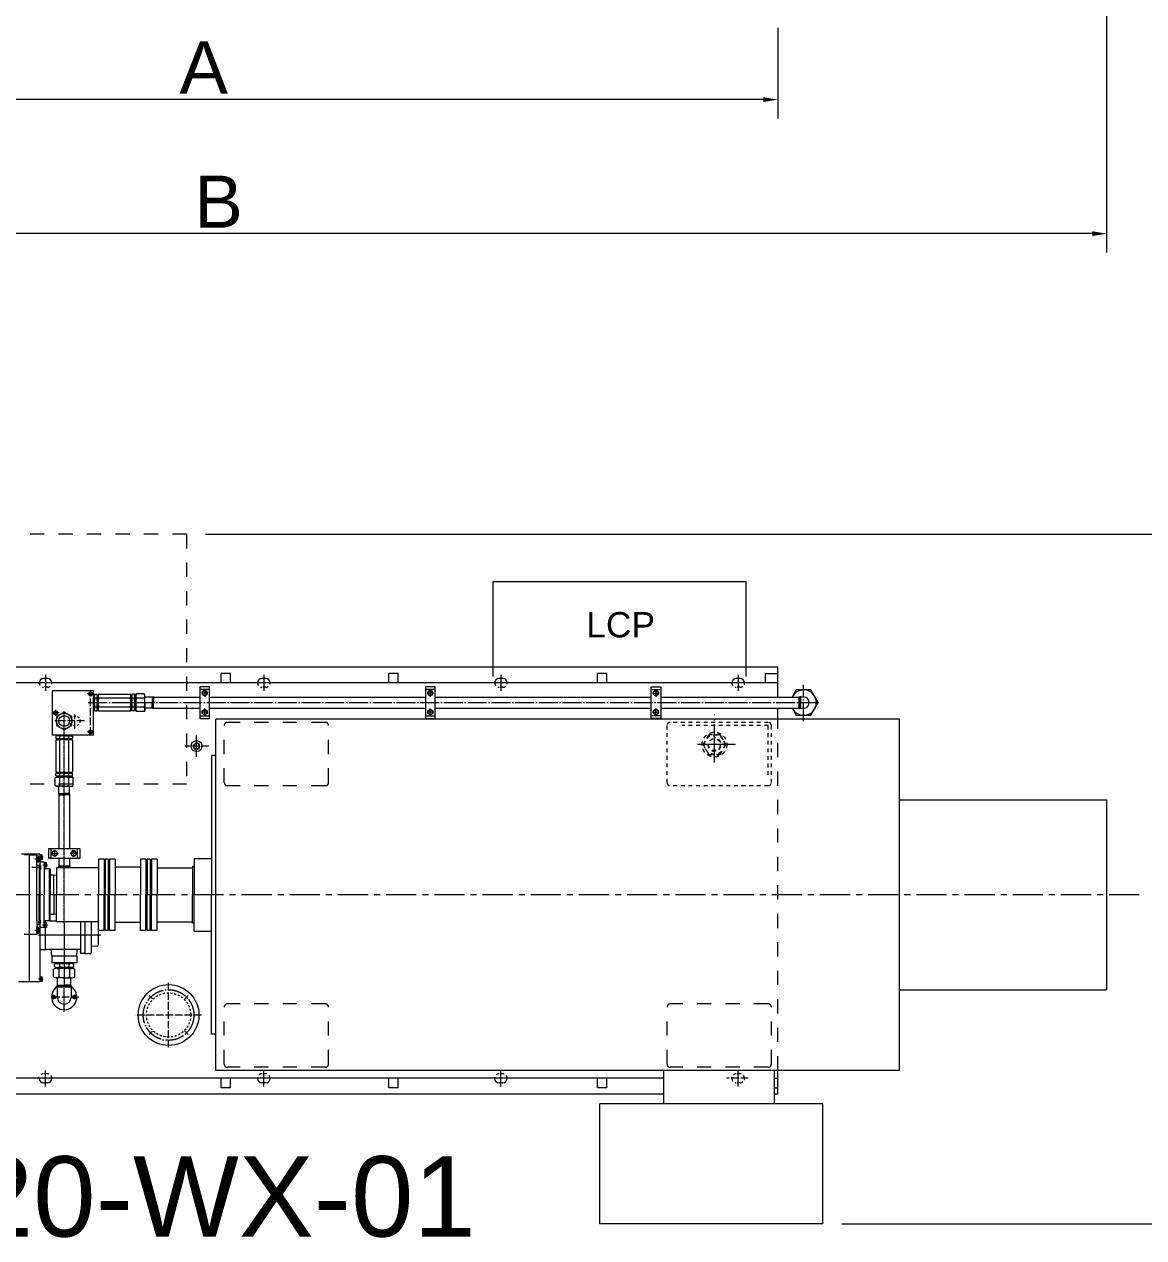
# Model space of a CAD drawing. Header units: millimetres. Extents: x 2 to 805233, y 2 to 613512.
# Drawn here: x 645379 to 735288, y 200915 to 298341 of the extents above; entities that cross this region are included whole.
import ezdxf

# ---------------------------------------------------------------- set-up
doc = ezdxf.new("R2010")
doc.units = ezdxf.units.MM
doc.header["$LTSCALE"] = 25.4
for name, pattern in [('ACAD_ISO04W100', [30, 24, -3, 0, -3]), ('CENTER', [50.8, 31.75, -6.35, 6.35, -6.35]), ('CHAIN', [0.7087, 0.4724, -0.0591, 0.1181, -0.0591]), ('EB_DASH', [6, 3, -3])]:
    doc.linetypes.add(name, pattern=pattern)
doc.layers.get('Defpoints').update_dxf_attribs({"lineweight": 5})
doc.layers.add('06___ANNOTATIONS', color=7, linetype='Continuous', lineweight=5)
doc.layers.add('CAXA1', color=5, linetype='CENTER', lineweight=5)
doc.styles.add('Roman', font='arial.ttf')
doc.styles.get("Standard").update_dxf_attribs({"font": 'arial.ttf'})
doc.dimstyles.new('ISO-25', dxfattribs={"dimscale": 30, "dimtxt": 38.1, "dimasz": 38.1, "dimexe": 50.8, "dimexo": 50.8, "dimgap": 15.875, "dimtad": 1, "dimtih": 1, "dimtoh": 1, "dimdec": 1, "dimlfac": 0.03937, "dimdsep": 46, "dimtxsty": 'Standard', "dimcen": 63.5, "dimclrd": 7, "dimclre": 7, "dimclrt": 7, "dimadec": 0, "dimazin": 0, "dimtfac": 1, "dimtdec": 1, "dimtmove": 0, "dimatfit": 3, "dimfxl": 25.4, "dimlwd": 5, "dimlwe": 5, "dimarcsym": 0})

# ---------------------------------------------------------------- blocks, each defined once
blk = doc.blocks.new('*D16')
at = {"color": 7, "linetype": 'Continuous', "lineweight": 5, "transparency": 16777216}
for p, q in [((659941, 257403), (753764, 257403)), ((752240, 256260), (752240, 232333)), ((752240, 203174), (752240, 227101)), ((711033, 202031), (753764, 202031))]:
    blk.add_line(p, q, dxfattribs=at)
at = {"color": 7, "transparency": 16777216}
for points in [[(752049, 256260), (752430, 256260), (752240, 257403)], [(752049, 203174), (752430, 203174), (752240, 202031)]]:
    blk.add_solid(points, dxfattribs=at)
at = {"layer": 'Defpoints', "color": 0, "transparency": 16777216}
for p in [(658417, 257403), (709509, 202031), (752240, 202031)]:
    blk.add_point(p, dxfattribs=at)
at = {"color": 7, "lineweight": 5, "transparency": 16777216, "insert": (752240, 229717), "char_height": 4191, "attachment_point": 5, "style": 'Roman'}
blk.add_mtext('2180', dxfattribs=at)
blk = doc.blocks.new('*D2')
at = {"color": 7, "linetype": 'Continuous', "lineweight": 5, "transparency": 16777216}
for p, q in [((613687, 298060), (613687, 290767)), ((705889, 298060), (705889, 290767)), ((704746, 292291), (614830, 292291))]:
    blk.add_line(p, q, dxfattribs=at)
at = {"color": 7, "transparency": 16777216}
for points in [[(614830, 292482), (614830, 292101), (613687, 292291)], [(704746, 292482), (704746, 292101), (705889, 292291)]]:
    blk.add_solid(points, dxfattribs=at)
at = {"layer": 'Defpoints', "color": 0, "transparency": 16777216}
for p in [(613687, 299584), (705889, 299584), (613687, 292291)]:
    blk.add_point(p, dxfattribs=at)
at = {"color": 7, "lineweight": 5, "transparency": 16777216, "insert": (659788, 294863), "char_height": 4191, "attachment_point": 5, "style": 'Roman'}
blk.add_mtext('A', dxfattribs=at)
blk = doc.blocks.new('*D19')
at = {"color": 7, "linetype": 'Continuous', "lineweight": 5, "transparency": 16777216}
for p, q in [((732305, 317253), (732305, 280005)), ((559890, 311210), (559890, 280005)), ((731162, 281529), (561033, 281529))]:
    blk.add_line(p, q, dxfattribs=at)
at = {"color": 7, "transparency": 16777216}
for points in [[(561033, 281719), (561033, 281338), (559890, 281529)], [(731162, 281719), (731162, 281338), (732305, 281529)]]:
    blk.add_solid(points, dxfattribs=at)
at = {"layer": 'Defpoints', "color": 0, "transparency": 16777216}
for p in [(732305, 318777), (559890, 312734), (559890, 281529)]:
    blk.add_point(p, dxfattribs=at)
at = {"color": 7, "lineweight": 5, "transparency": 16777216, "insert": (660986, 284101), "char_height": 4191, "attachment_point": 5, "style": 'Roman'}
blk.add_mtext('B', dxfattribs=at)

msp = doc.modelspace()

# ---------------------------------------------------------------- linework, layer by layer
at = {"color": 7, "linetype": 'EB_DASH', "lineweight": 5, "ltscale": 15}
for p, q in [((658416.67, 257402.61), (631746.67, 257402.61)), ((658416.67, 257402.61), (658416.67, 237336.61)), ((661439.39, 237463.61), (661439.39, 242035.61)), ((669567.39, 242289.61), (661693.39, 242289.61)), ((669821.39, 237463.61), (669821.39, 242035.61)), ((705889.39, 214349.61), (705889.39, 242543.61)), ((658416.67, 237336.61), (631746.67, 237336.61)), ((669567.39, 237209.61), (661693.39, 237209.61)), ((661439.39, 214857.61), (661439.39, 219429.61)), ((669567.39, 219683.61), (661693.39, 219683.61)), ((669821.39, 214857.61), (669821.39, 219429.61)), ((696999.39, 214857.61), (696999.39, 219429.61)), ((705127.39, 219683.61), (697253.39, 219683.61)), ((705381.39, 214857.61), (705381.39, 219429.61)), ((669567.39, 214603.61), (661693.39, 214603.61)), ((705127.39, 214603.61), (697253.39, 214603.61))]:
    msp.add_line(p, q, dxfattribs=at)
at = {"color": 7, "lineweight": 5}
for p, q in [((683029.39, 253591.49), (703349.39, 253591.49)), ((683029.39, 245971.49), (683029.39, 253591.49)), ((703349.39, 245971.49), (703349.39, 253591.49)), ((705889.39, 246734.61), (627061.93, 246734.61)), ((705889.39, 244308.91), (705889.39, 246734.61)), ((647240.79, 245820.21), (646935.99, 245820.21)), ((661947.39, 246226.61), (661185.39, 246226.61)), ((661185.39, 245464.61), (661185.39, 246226.61)), ((661947.39, 245464.61), (661947.39, 246226.61)), ((664766.79, 245820.21), (664461.99, 245820.21)), ((675409.39, 246226.61), (674647.39, 246226.61)), ((674647.39, 245464.61), (674647.39, 246226.61)), ((675409.39, 245464.61), (675409.39, 246226.61)), ((683816.79, 245820.21), (683511.99, 245820.21)), ((692173.39, 246226.61), (691411.39, 246226.61)), ((691411.39, 245464.61), (691411.39, 246226.61)), ((692173.39, 245464.61), (692173.39, 246226.61)), ((702866.79, 245820.21), (702561.99, 245820.21)), ((704873.39, 246226.61), (705889.39, 246226.61)), ((704873.39, 246226.61), (704873.39, 245464.61)), ((650949.19, 244829.61), (647647.19, 244829.61)), ((647647.19, 241273.61), (647647.19, 244829.61)), ((650949.19, 241273.61), (650949.19, 244829.61)), ((650999.99, 244461.22), (651048.38, 244545.04)), ((651048.38, 244545.04), (651205.6, 244545.04)), ((651253.99, 244461.22), (651205.6, 244545.04)), ((651304.79, 244461.22), (651353.18, 244545.04)), ((651353.18, 244545.04), (653898.71, 244545.04)), ((653947.1, 244461.22), (653898.71, 244545.04)), ((653997.9, 244461.22), (654046.3, 244545.04)), ((654203.51, 244545.04), (654046.3, 244545.04)), ((654251.9, 244461.22), (654203.51, 244545.04)), ((654328.1, 244499.54), (654383.7, 244595.84)), ((655009.1, 244595.84), (654383.7, 244595.84)), ((655064.7, 244499.54), (655009.1, 244595.84)), ((660249.6, 245147.11), (659487.6, 245147.11)), ((659487.6, 245147.11), (659487.6, 242607.11)), ((660249.6, 244943.91), (659487.6, 244943.91)), ((660249.6, 242607.11), (660249.6, 245147.11)), ((678370.5, 245147.11), (677608.5, 245147.11)), ((677608.5, 245147.11), (677608.5, 242607.11)), ((678370.5, 244943.91), (677608.5, 244943.91)), ((678370.5, 242607.11), (678370.5, 245147.11)), ((695729.39, 242607.11), (695729.39, 245147.11)), ((695729.39, 245147.11), (696491.39, 245147.11)), ((695729.39, 244943.91), (696491.39, 244943.91)), ((696491.39, 245147.11), (696491.39, 242607.11)), ((650949.19, 244410.33), (650999.99, 244410.33)), ((650999.99, 243876.93), (650999.99, 244461.22)), ((650999.99, 243877.28), (650999.99, 243292.99)), ((651205.6, 244236.43), (651048.38, 244236.43)), ((651253.28, 244410.33), (651304.79, 244410.33)), ((651253.99, 243876.93), (651253.99, 244461.22)), ((651253.99, 244372.32), (651253.99, 244461.22)), ((651253.99, 244461.22), (651253.99, 243877.02)), ((651253.99, 243876.93), (651253.99, 244461.22)), ((651253.99, 243877.28), (651253.99, 243292.99)), ((651253.99, 243877.28), (651253.99, 243292.99)), ((651253.99, 243292.99), (651253.99, 243877.19)), ((651304.79, 243877.02), (651304.79, 244461.22)), ((651304.79, 244461.22), (651304.79, 244296.12)), ((651304.79, 243876.93), (651304.79, 244461.22)), ((651304.79, 243877.28), (651304.79, 243292.99)), ((651304.79, 243877.19), (651304.79, 243292.99)), ((653898.71, 244236.43), (651353.18, 244236.43)), ((653947.1, 243876.93), (653947.1, 244461.22)), ((653947.1, 244461.22), (653947.1, 243877.02)), ((653947.1, 244372.32), (653947.1, 244461.22)), ((653947.1, 244410.33), (653998.61, 244410.33)), ((653947.1, 243876.93), (653947.1, 244410.33)), ((653947.1, 243877.28), (653947.1, 243292.99)), ((653947.1, 243877.28), (653947.1, 243343.88)), ((653947.1, 243292.99), (653947.1, 243877.19)), ((653997.9, 244461.22), (653997.9, 244296.12)), ((653997.9, 243877.02), (653997.9, 244461.22)), ((653997.9, 243877.19), (653997.9, 243292.99)), ((654203.51, 244236.43), (654046.3, 244236.43)), ((654251.9, 243876.93), (654251.9, 244461.22)), ((654251.9, 244372.32), (654251.9, 244461.22)), ((654251.9, 244461.22), (654251.9, 243877.02)), ((654328.1, 244372.32), (654251.9, 244372.32)), ((654251.9, 243877.28), (654251.9, 243292.99)), ((654251.9, 243292.99), (654251.9, 243877.19)), ((654328.1, 244372.32), (654328.1, 244499.54)), ((654328.1, 244499.54), (654328.1, 243877.02)), ((654328.1, 243254.67), (654328.1, 243877.19)), ((655009.1, 244236.43), (654383.7, 244236.43)), ((655064.7, 243877.02), (655064.7, 244499.54)), ((655648.38, 244308.91), (655064.7, 244308.91)), ((655064.7, 243877.19), (655064.7, 243254.67)), ((655699.7, 244220.01), (655648.38, 244308.91)), ((655648.38, 244308.91), (655648.38, 243877.2)), ((655648.38, 243445.31), (655648.38, 243877.01)), ((655699.7, 244220.01), (655751.03, 244308.91)), ((655699.7, 243877.37), (655699.7, 244220.01)), ((655699.7, 243876.84), (655699.7, 243534.21)), ((655751.03, 244308.91), (659487.6, 244308.91)), ((655751.03, 244308.91), (655751.03, 243877.2)), ((655751.03, 243445.31), (655751.03, 243877.01)), ((660249.6, 244308.91), (677608.5, 244308.91)), ((678370.5, 244308.91), (695729.39, 244308.91)), ((696491.39, 244308.91), (707616.06, 244308.91)), ((707667.39, 244220.01), (707616.06, 244308.91)), ((707616.06, 243445.31), (707616.06, 244308.91)), ((707667.39, 244220.01), (707747.43, 244334.31)), ((707667.39, 243877.11), (707667.39, 244220.01)), ((707667.39, 243877.11), (707667.39, 243534.21)), ((707747.43, 244334.31), (707973.01, 244334.31)), ((707747.43, 243419.91), (707747.43, 244334.31)), ((650949.19, 243343.88), (650999.99, 243343.88)), ((650999.99, 243292.99), (651048.38, 243209.17)), ((651205.6, 243517.78), (651048.38, 243517.78)), ((651048.38, 243209.17), (651205.6, 243209.17)), ((651253.99, 243292.99), (651205.6, 243209.17)), ((651253.28, 243343.88), (651304.79, 243343.88)), ((651253.99, 243381.89), (651253.99, 243292.99)), ((651304.79, 243292.99), (651304.79, 243458.09)), ((651304.79, 243292.99), (651353.18, 243209.17)), ((653898.71, 243517.78), (651353.18, 243517.78)), ((651353.18, 243209.17), (653898.71, 243209.17)), ((653947.1, 243292.99), (653898.71, 243209.17)), ((653947.1, 243381.89), (653947.1, 243292.99)), ((653947.1, 243343.88), (653998.61, 243343.88)), ((653997.9, 243292.99), (653997.9, 243458.09)), ((653997.9, 243292.99), (654046.3, 243209.17)), ((654203.51, 243517.78), (654046.3, 243517.78)), ((654203.51, 243209.17), (654046.3, 243209.17)), ((654251.9, 243292.99), (654203.51, 243209.17)), ((654328.1, 243381.89), (654251.9, 243381.89)), ((654251.9, 243381.89), (654251.9, 243292.99)), ((654328.1, 243381.89), (654328.1, 243254.67)), ((654328.1, 243254.67), (654383.7, 243158.37)), ((655009.1, 243517.78), (654383.7, 243517.78)), ((655009.1, 243158.37), (654383.7, 243158.37)), ((655064.7, 243254.67), (655009.1, 243158.37)), ((655064.7, 243254.67), (655064.7, 243445.39)), ((655648.38, 243445.31), (655064.7, 243445.31)), ((655699.7, 243534.21), (655648.38, 243445.31)), ((655699.7, 243534.21), (655751.03, 243445.31)), ((655751.03, 243445.31), (659487.6, 243445.31)), ((659487.6, 242810.31), (660249.6, 242810.31)), ((659487.6, 242607.11), (660249.6, 242607.11)), ((660249.6, 243445.31), (677608.5, 243445.31)), ((677608.5, 242810.31), (678370.5, 242810.31)), ((677608.5, 242607.11), (678370.5, 242607.11)), ((678370.5, 243445.31), (695729.39, 243445.31)), ((696491.39, 242810.31), (695729.39, 242810.31)), ((696491.39, 242607.11), (695729.39, 242607.11)), ((696491.39, 243445.31), (707616.06, 243445.31)), ((705889.39, 242543.61), (705889.39, 243445.31)), ((707667.39, 243534.21), (707616.06, 243445.31)), ((707667.39, 243534.21), (707747.43, 243419.91)), ((707747.43, 243419.91), (707973.01, 243419.91)), ((660757.6, 214349.61), (660757.6, 242543.61)), ((715668.39, 242543.61), (660757.6, 242543.61)), ((715668.39, 214349.61), (715668.39, 242543.61)), ((650949.19, 241273.61), (647647.19, 241273.61)), ((648002.73, 241222.81), (647918.91, 241174.41)), ((647918.91, 241174.41), (647918.91, 241017.2)), ((648002.73, 240968.81), (647918.91, 241017.2)), ((648002.73, 240918.01), (647918.91, 240869.61)), ((647918.91, 240869.61), (647918.91, 238324.09)), ((648587.02, 241222.81), (648002.73, 241222.81)), ((648587.02, 240968.81), (648002.73, 240968.81)), ((648091.63, 240968.81), (648002.73, 240968.81)), ((648002.73, 240968.81), (648586.93, 240968.81)), ((648587.02, 240968.81), (648002.73, 240968.81)), ((648586.93, 240918.01), (648002.73, 240918.01)), ((648002.73, 240918.01), (648167.83, 240918.01)), ((648587.02, 240918.01), (648002.73, 240918.01)), ((648053.62, 241273.61), (648053.62, 241222.81)), ((648053.62, 240969.52), (648053.62, 240918.01)), ((648227.52, 241017.2), (648227.52, 241174.41)), ((648227.52, 238324.09), (648227.52, 240869.61)), ((648586.67, 241222.81), (649170.96, 241222.81)), ((648586.67, 240968.81), (649170.96, 240968.81)), ((648586.67, 240968.81), (649170.96, 240968.81)), ((648586.67, 240918.01), (649170.96, 240918.01)), ((649170.96, 240968.81), (648586.76, 240968.81)), ((648586.76, 240918.01), (649170.96, 240918.01)), ((648946.17, 241017.2), (648946.17, 241174.41)), ((648946.17, 238324.09), (648946.17, 240869.61)), ((649170.96, 240918.01), (649005.86, 240918.01)), ((649082.06, 240968.81), (649170.96, 240968.81)), ((649120.07, 241273.61), (649120.07, 241222.81)), ((649120.07, 240969.52), (649120.07, 240918.01)), ((649170.96, 241222.81), (649254.78, 241174.41)), ((649170.96, 240968.81), (649254.78, 241017.2)), ((649170.96, 240918.01), (649254.78, 240869.61)), ((649254.78, 241174.41), (649254.78, 241017.2)), ((649254.78, 240869.61), (649254.78, 238324.09)), ((659216.89, 239516.58), (659216.89, 241248.67)), ((660757.6, 239622.61), (660423.39, 239622.61)), ((660423.39, 239622.61), (660423.39, 228446.61)), ((647964.41, 237894.69), (647868.11, 237839.09)), ((647868.11, 237213.69), (647868.11, 237839.09)), ((648002.73, 238275.69), (647918.91, 238324.09)), ((648002.73, 238224.89), (647918.91, 238176.5)), ((647918.91, 238019.29), (647918.91, 238176.5)), ((648002.73, 237970.89), (647918.91, 238019.29)), ((648091.63, 237894.69), (647964.41, 237894.69)), ((647964.41, 237894.69), (648586.93, 237894.69)), ((648587.02, 238275.69), (648002.73, 238275.69)), ((648002.73, 238275.69), (648586.93, 238275.69)), ((648091.63, 238275.69), (648002.73, 238275.69)), ((648002.73, 238224.89), (648167.83, 238224.89)), ((648586.93, 238224.89), (648002.73, 238224.89)), ((648587.02, 237970.89), (648002.73, 237970.89)), ((648091.63, 237970.89), (648002.73, 237970.89)), ((648002.73, 237970.89), (648586.93, 237970.89)), ((648053.62, 238275.69), (648053.62, 238224.18)), ((648587.02, 238275.69), (648053.62, 238275.69)), ((648091.63, 237894.69), (648091.63, 237970.89)), ((648227.52, 238019.29), (648227.52, 238176.5)), ((648227.52, 237213.69), (648227.52, 237839.09)), ((648586.67, 238275.69), (649170.96, 238275.69)), ((648586.67, 238275.69), (649120.07, 238275.69)), ((648586.67, 237970.89), (649170.96, 237970.89)), ((649170.96, 238275.69), (648586.76, 238275.69)), ((648586.76, 238224.89), (649170.96, 238224.89)), ((649170.96, 237970.89), (648586.76, 237970.89)), ((649209.28, 237894.69), (648586.76, 237894.69)), ((648946.17, 238019.29), (648946.17, 238176.5)), ((648946.17, 237213.69), (648946.17, 237839.09)), ((649170.96, 238224.89), (649005.86, 238224.89)), ((649082.06, 238275.69), (649170.96, 238275.69)), ((649082.06, 237894.69), (649082.06, 237970.89)), ((649082.06, 237970.89), (649170.96, 237970.89)), ((649082.06, 237894.69), (649209.28, 237894.69)), ((649120.07, 238275.69), (649120.07, 238224.18)), ((649170.96, 238275.69), (649254.78, 238324.09)), ((649170.96, 238224.89), (649254.78, 238176.5)), ((649170.96, 237970.89), (649254.78, 238019.29)), ((649209.28, 237894.69), (649305.58, 237839.09)), ((649254.78, 238019.29), (649254.78, 238176.5)), ((649305.58, 237213.69), (649305.58, 237839.09)), ((647964.41, 237158.09), (647868.11, 237213.69)), ((647964.41, 237158.09), (648155.13, 237158.09)), ((648586.93, 237158.09), (647964.41, 237158.09)), ((648155.04, 236574.42), (648155.04, 237158.09)), ((648586.76, 237158.09), (649209.28, 237158.09)), ((649018.64, 236574.42), (649018.64, 237158.09)), ((649209.28, 237158.09), (649305.58, 237213.69)), ((648243.94, 236523.09), (648155.04, 236574.42)), ((648155.04, 236574.42), (648586.75, 236574.42)), ((648243.94, 236523.09), (648155.04, 236471.77)), ((648155.04, 236471.77), (648155.04, 232147.89)), ((648155.04, 236471.77), (648586.75, 236471.77)), ((648586.58, 236523.09), (648243.94, 236523.09)), ((649018.64, 236574.42), (648586.94, 236574.42)), ((649018.64, 236471.77), (648586.94, 236471.77)), ((648587.11, 236523.09), (648929.74, 236523.09)), ((648929.74, 236523.09), (649018.64, 236574.42)), ((648929.74, 236523.09), (649018.64, 236471.77)), ((649018.64, 236471.77), (649018.64, 232147.89)), ((715668.39, 236066.61), (732305.39, 236066.61)), ((732305.39, 236066.61), (732305.39, 220826.61)), ((647316.84, 232147.89), (647316.84, 231385.89)), ((649856.84, 232147.89), (647316.84, 232147.89)), ((647520.04, 232147.89), (647520.04, 231385.89)), ((649653.64, 231385.89), (649653.64, 232147.89)), ((649856.84, 231385.89), (649856.84, 232147.89)), ((646631.04, 231697.81), (645153.93, 231697.81)), ((645805.45, 231621.61), (645378.51, 231643.98)), ((645805.45, 221455.76), (645805.45, 231697.81)), ((646389.42, 231621.61), (645805.45, 231621.61)), ((646389.42, 226406.74), (646389.42, 231621.61)), ((646533.47, 231538.74), (646389.42, 231538.74)), ((646389.42, 226406.74), (646389.42, 231520.01)), ((646533.47, 231421.42), (646389.42, 231421.42)), ((646533.47, 231186.79), (646389.42, 231186.79)), ((646533.47, 231069.47), (646389.42, 231069.47)), ((646389.42, 230847.33), (646389.42, 230973.98)), ((646551.98, 231480.08), (646551.98, 231128.13)), ((646631.04, 231697.81), (646631.04, 230796.18)), ((646631.04, 231647.01), (646808.84, 231647.01)), ((646631.04, 231555.71), (646808.84, 231555.71)), ((646631.04, 231382.7), (646808.84, 231382.7)), ((646631.04, 231291.41), (646808.84, 231291.41)), ((646974.13, 231062.77), (646631.04, 231062.77)), ((646974.13, 231062.77), (646631.04, 231062.77)), ((646808.84, 231469.21), (646808.84, 231647.01)), ((646808.84, 231469.21), (646808.84, 231291.41)), ((646974.13, 231062.77), (646974.13, 228446.61)), ((646974.13, 231037.37), (647151.93, 231037.37)), ((646974.13, 230946.07), (647151.93, 230946.07)), ((647151.93, 230859.57), (647151.93, 231037.37)), ((647316.84, 231385.89), (649856.84, 231385.89)), ((648155.04, 231385.89), (648155.04, 230776.82)), ((649018.64, 231385.89), (649018.64, 230776.82)), ((651342.89, 231316.81), (651342.89, 228446.61)), ((651787.39, 231316.81), (651342.89, 231316.81)), ((651787.39, 231316.81), (651787.39, 228446.61)), ((651888.99, 231316.81), (651888.99, 228446.61)), ((652130.29, 231316.81), (651888.99, 231316.81)), ((652130.29, 231316.81), (652130.29, 228446.61)), ((652676.39, 231316.81), (652231.89, 231316.81)), ((652231.89, 231316.81), (652231.89, 228446.61)), ((652676.39, 231316.81), (652676.39, 228446.61)), ((654708.39, 231316.81), (654708.39, 228446.61)), ((655152.89, 231316.81), (654708.39, 231316.81)), ((655152.89, 231316.81), (655152.89, 228446.61)), ((655254.49, 231316.81), (655254.49, 228446.61)), ((655495.79, 231316.81), (655254.49, 231316.81)), ((655495.79, 231316.81), (655495.79, 228446.61)), ((655597.39, 231316.81), (655597.39, 228446.61)), ((656041.89, 231316.81), (655597.39, 231316.81)), ((656041.89, 231316.81), (656041.89, 228446.61)), ((659026.39, 231367.61), (659026.39, 228446.61)), ((659026.39, 231367.61), (660423.39, 231367.61)), ((646389.42, 230821.58), (646567.22, 230821.58)), ((646389.42, 230465.98), (646389.42, 230567.93)), ((646389.42, 230567.93), (646389.42, 230465.98)), ((646567.22, 230821.58), (646567.22, 228446.61)), ((646694.22, 230796.18), (646567.22, 230796.18)), ((646567.22, 230728.57), (646694.22, 230728.57)), ((646567.22, 230558.98), (646694.22, 230558.98)), ((646694.22, 230491.38), (646567.22, 230491.38)), ((646631.04, 230491.38), (646631.04, 228446.61)), ((646694.22, 230796.18), (646694.22, 230491.38)), ((646974.13, 230773.07), (647151.93, 230773.07)), ((646974.13, 230681.77), (647151.93, 230681.77)), ((647393.19, 230529.37), (647050.33, 230529.37)), ((647151.93, 230859.57), (647151.93, 230681.77)), ((647393.19, 230529.37), (647469.39, 230453.17)), ((647393.19, 226363.84), (647393.19, 230529.37)), ((647469.39, 230453.17), (647469.39, 228446.61)), ((647761.32, 230034.11), (647469.39, 230034.11)), ((647977.39, 229996.01), (647761.32, 230034.11)), ((647761.32, 228446.61), (647761.32, 230034.11)), ((647977.39, 230605.61), (647977.39, 228446.61)), ((651342.89, 230605.61), (647977.39, 230605.61)), ((648243.94, 230725.49), (648129.64, 230645.46)), ((648129.64, 230645.46), (648129.64, 230605.61)), ((648129.64, 230645.46), (649044.04, 230645.46)), ((648155.04, 230776.82), (649018.64, 230776.82)), ((648243.94, 230725.49), (648155.04, 230776.82)), ((648929.74, 230725.49), (648243.94, 230725.49)), ((649018.64, 230776.82), (648929.74, 230725.49)), ((648929.74, 230725.49), (649044.04, 230645.46)), ((649044.04, 230645.46), (649044.04, 230605.61)), ((654708.39, 230657.71), (652676.39, 230657.71)), ((656041.89, 230605.61), (658899.39, 230605.61)), ((658899.39, 230732.61), (658899.39, 228446.61)), ((659026.39, 230732.61), (658899.39, 230732.61)), ((646567.22, 226071.64), (646567.22, 228446.61)), ((646631.04, 228446.61), (646631.04, 226401.84)), ((646974.13, 225830.44), (646974.13, 228446.61)), ((647469.39, 226440.04), (647469.39, 228446.61)), ((647761.32, 228446.61), (647761.32, 226859.11)), ((647977.39, 226287.61), (647977.39, 228446.61)), ((651342.89, 225576.41), (651342.89, 228446.61)), ((651787.39, 225576.41), (651787.39, 228446.61)), ((651888.99, 225576.41), (651888.99, 228446.61)), ((652130.29, 225576.41), (652130.29, 228446.61)), ((652231.89, 225576.41), (652231.89, 228446.61)), ((652676.39, 225576.41), (652676.39, 228446.61)), ((654708.39, 225576.41), (654708.39, 228446.61)), ((655152.89, 225576.41), (655152.89, 228446.61)), ((655254.49, 225576.41), (655254.49, 228446.61)), ((655495.79, 225576.41), (655495.79, 228446.61)), ((655597.39, 225576.41), (655597.39, 228446.61)), ((656041.89, 225576.41), (656041.89, 228446.61)), ((658899.39, 226160.61), (658899.39, 228446.61)), ((659026.39, 225525.61), (659026.39, 228446.61)), ((660423.39, 217270.61), (660423.39, 228446.61)), ((646389.42, 226427.24), (646389.42, 226325.28)), ((646389.42, 226325.28), (646389.42, 226427.24)), ((646389.42, 226325.28), (646389.42, 225335.11)), ((646389.42, 226325.28), (646389.42, 225271.61)), ((646389.42, 226071.64), (646567.22, 226071.64)), ((646389.42, 226045.88), (646389.42, 225919.24)), ((646694.22, 226401.84), (646567.22, 226401.84)), ((646567.22, 226334.23), (646694.22, 226334.23)), ((646567.22, 226164.64), (646694.22, 226164.64)), ((646694.22, 226097.04), (646567.22, 226097.04)), ((646631.04, 226097.04), (646631.04, 221455.76)), ((646694.22, 226097.04), (646694.22, 226401.84)), ((646974.13, 226211.44), (647151.93, 226211.44)), ((646974.13, 226120.14), (647151.93, 226120.14)), ((647393.19, 226363.84), (647050.33, 226363.84)), ((647062.84, 226356.31), (647062.84, 226211.44)), ((647062.84, 226356.31), (647062.84, 226211.44)), ((647151.93, 226033.64), (647151.93, 226211.44)), ((647151.93, 226033.64), (647151.93, 225855.84)), ((647393.19, 226363.84), (647469.39, 226440.04)), ((647398.36, 226369.01), (647967.25, 226369.01)), ((647761.32, 226859.11), (647469.39, 226859.11)), ((647977.39, 226897.21), (647761.32, 226859.11)), ((651342.89, 226287.61), (647977.39, 226287.61)), ((649883.92, 226287.61), (649883.92, 223724.82)), ((650250.69, 226287.61), (650250.69, 223724.82)), ((650747.52, 226287.61), (650747.52, 223775.62)), ((651317.34, 226219.05), (651317.34, 224405.69)), ((654708.39, 226235.5), (652676.39, 226235.5)), ((656041.89, 226287.61), (658899.39, 226287.61)), ((659026.39, 226160.61), (658899.39, 226160.61)), ((645805.45, 225271.61), (645378.51, 225249.23)), ((646389.42, 225271.61), (645805.45, 225271.61)), ((646389.42, 225354.47), (646389.42, 225823.74)), ((646533.47, 225823.74), (646389.42, 225823.74)), ((646389.42, 225462.11), (646389.42, 225716.11)), ((646533.47, 225706.42), (646389.42, 225706.42)), ((646533.47, 225471.79), (646389.42, 225471.79)), ((646533.47, 225354.47), (646389.42, 225354.47)), ((646551.98, 225413.13), (646551.98, 225765.08)), ((646974.13, 225830.44), (646631.04, 225830.44)), ((646974.13, 225947.14), (647151.93, 225947.14)), ((646974.13, 225855.84), (647151.93, 225855.84)), ((647062.84, 225855.84), (647062.84, 224781.86)), ((647062.84, 225855.84), (647062.84, 224070.31)), ((651787.39, 225576.41), (651342.89, 225576.41)), ((652130.29, 225576.41), (651888.99, 225576.41)), ((652676.39, 225576.41), (652231.89, 225576.41)), ((655152.89, 225576.41), (654708.39, 225576.41)), ((655495.79, 225576.41), (655254.49, 225576.41)), ((656041.89, 225576.41), (655597.39, 225576.41)), ((659026.39, 225525.61), (660423.39, 225525.61)), ((651246.28, 224329.67), (650747.52, 224295.96)), ((647012.04, 224019.51), (646631.04, 224019.51)), ((647062.84, 224070.31), (649883.92, 224070.31)), ((647582.27, 223511.89), (647542.38, 224070.31)), ((647582.27, 223511.89), (647582.27, 222978.49)), ((648586.84, 223511.89), (647582.27, 223511.89)), ((649591.42, 223511.89), (648586.84, 223511.89)), ((649591.42, 223511.89), (649629.58, 224046.07)), ((649591.42, 223511.89), (649591.42, 222978.49)), ((650250.69, 223724.82), (649883.92, 223724.82)), ((650250.69, 223724.82), (650696.72, 223724.82)), ((648586.84, 222978.49), (647582.27, 222978.49)), ((647723.33, 221860.89), (647723.33, 222470.49)), ((647901.34, 222927.69), (647817.48, 222879.38)), ((647817.48, 222671.21), (647817.48, 222879.38)), ((647901.34, 222622.89), (647817.48, 222671.21)), ((647901.34, 222927.69), (648586.84, 222927.69)), ((647901.34, 222622.89), (648586.84, 222622.89)), ((647913.74, 222978.49), (647913.74, 222927.69)), ((648586.76, 222546.69), (647935.88, 222546.69)), ((647954.47, 222546.69), (647954.47, 222622.89)), ((648148.61, 222470.49), (648148.61, 221860.89)), ((648214.52, 222877.08), (648214.52, 222673.5)), ((649591.42, 222978.49), (648586.84, 222978.49)), ((649272.35, 222927.69), (648586.84, 222927.69)), ((649272.35, 222622.89), (648586.84, 222622.89)), ((648586.93, 222546.69), (649237.81, 222546.69)), ((648959.17, 222877.08), (648959.17, 222673.5)), ((649025.08, 222470.49), (649025.08, 221860.89)), ((649219.22, 222546.69), (649219.22, 222622.89)), ((649259.94, 222978.49), (649259.94, 222927.69)), ((649272.35, 222927.69), (649356.21, 222879.38)), ((649272.35, 222622.89), (649356.21, 222671.21)), ((649356.21, 222671.21), (649356.21, 222879.38)), ((649450.36, 221860.89), (649450.36, 222470.49)), ((646631.04, 221455.76), (644903.75, 221455.76)), ((646631.04, 221862.16), (646808.84, 221862.16)), ((646631.04, 221770.87), (646808.84, 221770.87)), ((646631.04, 221597.86), (646808.84, 221597.86)), ((646631.04, 221506.56), (646808.84, 221506.56)), ((646808.84, 221684.36), (646808.84, 221862.16)), ((646808.84, 221684.36), (646808.84, 221506.56)), ((648586.76, 221784.69), (647935.88, 221784.69)), ((648053.36, 221228.43), (648053.36, 221784.69)), ((648053.36, 221188.01), (648053.36, 221784.69)), ((648053.83, 221188.06), (648587.14, 221188.06)), ((648053.83, 221188.06), (648142.73, 221124.43)), ((649120.16, 221188.06), (648586.84, 221188.06)), ((648586.93, 221784.69), (649237.81, 221784.69)), ((649120.61, 221188.07), (649031.71, 221124.44)), ((649120.33, 221228.43), (649120.33, 221784.69)), ((649120.33, 221188.01), (649120.33, 221784.69)), ((649145.81, 221044.46), (648027.95, 221044.33)), ((648028.04, 221044.4), (648028.04, 220235.43)), ((648028.34, 221044.33), (648142.73, 221124.43)), ((648142.73, 221124.43), (648587.23, 221124.43)), ((649031.71, 221124.44), (648587.21, 221124.43)), ((649146.1, 221044.34), (649031.71, 221124.44)), ((649145.64, 221044.39), (649145.64, 220235.55)), ((715668.39, 220826.61), (732305.39, 220826.61)), ((660757.6, 217270.61), (660423.39, 217270.61)), ((715668.39, 214349.61), (660757.6, 214349.61)), ((696745.39, 211668.24), (696745.39, 214349.61)), ((705635.39, 211668.24), (705635.39, 214349.61)), ((705889.39, 212444.61), (705889.39, 214349.61)), ((661185.39, 212952.61), (661185.39, 213714.61)), ((661947.39, 212952.61), (661947.39, 213714.61)), ((674647.39, 212952.61), (674647.39, 213714.61)), ((675409.39, 212952.61), (675409.39, 213714.61)), ((691411.39, 212952.61), (691411.39, 213714.61)), ((692173.39, 212952.61), (692173.39, 213714.61)), ((705635.39, 213714.61), (705889.39, 213714.61)), ((696745.39, 212444.61), (629448.14, 212444.61)), ((647240.79, 213359.01), (646935.99, 213359.01)), ((661947.39, 212952.61), (661185.39, 212952.61)), ((664766.79, 213359.01), (664461.99, 213359.01)), ((675409.39, 212952.61), (674647.39, 212952.61)), ((683816.79, 213359.01), (683511.99, 213359.01)), ((692173.39, 212952.61), (691411.39, 212952.61)), ((705635.39, 212952.61), (705889.39, 212952.61)), ((705889.39, 212444.61), (705635.39, 212444.61)), ((691601.89, 202030.61), (691601.89, 211668.24)), ((709508.89, 211668.24), (691601.89, 211668.24)), ((709508.89, 202030.61), (709508.89, 211668.24)), ((709508.89, 202030.61), (691601.89, 202030.61))]:
    msp.add_line(p, q, dxfattribs=at)
at = {"color": 7, "linetype": 'ACAD_ISO04W100', "lineweight": 5, "ltscale": 2.5}
for p, q in [((647088.39, 246112.96), (647088.39, 244835)), ((664614.39, 246112.96), (664614.39, 244835)), ((683664.39, 246112.96), (683664.39, 244835)), ((702714.39, 246112.96), (702714.39, 244835)), ((660133.24, 244639.11), (659603.29, 244639.11)), ((659868.6, 244913.49), (659868.6, 244347.81)), ((678254.13, 244639.11), (677724.19, 244639.11)), ((677989.5, 244913.49), (677989.5, 244347.81)), ((695845.75, 244639.11), (696375.7, 244639.11)), ((696110.39, 244913.49), (696110.39, 244347.81)), ((707973.01, 242392.7), (707973.01, 245301.67)), ((650508.95, 243877.11), (709487.75, 243877.11)), ((660133.24, 243115.11), (659603.29, 243115.11)), ((659868.6, 242840.72), (659868.6, 243406.4)), ((678254.13, 243115.11), (677724.19, 243115.11)), ((677989.5, 242840.72), (677989.5, 243406.4)), ((695845.75, 243115.11), (696375.7, 243115.11)), ((696110.39, 242840.72), (696110.39, 243406.4)), ((647824.84, 231502.26), (647824.84, 232032.2)), ((649348.84, 231502.26), (649348.84, 232032.2)), ((647550.46, 231766.89), (648116.14, 231766.89)), ((649623.23, 231766.89), (649057.55, 231766.89)), ((647088.39, 213066.25), (647088.39, 214344.21)), ((664614.39, 213066.25), (664614.39, 214344.21)), ((683664.39, 213066.25), (683664.39, 214344.21)), ((702714.39, 213066.25), (702714.39, 214344.21))]:
    msp.add_line(p, q, dxfattribs=at)
at = {"color": 7, "linetype": 'CHAIN', "lineweight": 5, "ltscale": 15}
for p, q in [((705889.39, 245464.61), (628787.45, 245464.61)), ((696745.39, 213714.61), (629739.95, 213714.61))]:
    msp.add_line(p, q, dxfattribs=at)
at = {"color": 7, "linetype": 'EB_DASH', "lineweight": 5, "ltscale": 3}
for p, q in [((647240.79, 245109.01), (646935.99, 245109.01)), ((664766.79, 245109.01), (664461.99, 245109.01)), ((683816.79, 245109.01), (683511.99, 245109.01)), ((702866.79, 245109.01), (702561.99, 245109.01)), ((647240.79, 214070.21), (646935.99, 214070.21)), ((664766.79, 214070.21), (664461.99, 214070.21)), ((683816.79, 214070.21), (683511.99, 214070.21)), ((702866.79, 214070.21), (702561.99, 214070.21)), ((702866.79, 213359.01), (702561.99, 213359.01))]:
    msp.add_line(p, q, dxfattribs=at)
at = {"color": 7, "linetype": 'ACAD_ISO04W100', "lineweight": 5}
for p, q in [((650938.46, 244575.61), (650430.06, 244575.61)), ((650695.19, 241308.86), (650695.19, 244807.67)), ((648174.71, 243051.61), (647656.54, 243051.61)), ((647901.19, 242806.63), (647901.19, 243285.75)), ((649450.59, 241778.95), (649450.59, 242936.12)), ((650210.13, 242403.91), (647832.63, 242403.91)), ((650938.97, 241527.61), (650449.98, 241527.61)), ((660202.09, 240384.61), (658278.11, 240384.61)), ((656968.99, 216195.16), (656968.99, 221431.84)), ((649758.37, 220235.55), (647457.1, 220235.55)), ((647761.49, 220058.9), (647761.49, 220417.74)), ((649412.49, 220058.9), (649412.49, 220417.74)), ((655397.06, 220366.54), (655669.98, 220093.62)), ((658540.93, 220366.54), (658268, 220093.62)), ((659622.4, 218794.61), (654286.9, 218794.61)), ((655397.06, 217222.67), (655669.98, 217495.59)), ((658540.93, 217222.67), (658268, 217495.59)), ((703528.36, 213714.61), (701778.95, 213714.61))]:
    msp.add_line(p, q, dxfattribs=at)
at = {"color": 7, "linetype": 'CHAIN', "lineweight": 5, "ltscale": 5}
for p, q in [((648586.84, 226154.97), (648586.84, 243173.74)), ((648586.99, 219057.87), (648586.99, 220957.18))]:
    msp.add_line(p, q, dxfattribs=at)
at = {"color": 7, "linetype": 'ACAD_ISO04W100', "lineweight": 5, "ltscale": 5}
for p, q in [((700809.39, 239072.41), (700809.39, 242924.61)), ((702495.63, 240511.61), (699171.72, 240511.61))]:
    msp.add_line(p, q, dxfattribs=at)
at = {"color": 7, "linetype": 'EB_DASH', "lineweight": 5, "ltscale": 4}
for p, q in [((696999.39, 237463.61), (696999.39, 242035.61)), ((705127.39, 242289.61), (697253.39, 242289.61)), ((705127.39, 242035.61), (698226.63, 242035.61)), ((705127.39, 238067.6), (705127.39, 242035.61)), ((705381.39, 237463.61), (705381.39, 242035.61)), ((705127.39, 237209.61), (697253.39, 237209.61))]:
    msp.add_line(p, q, dxfattribs=at)
at = {"color": 7, "linetype": 'ACAD_ISO04W100', "lineweight": 5, "ltscale": 0.3}
for p, q in [((646628.18, 231304.11), (646231.87, 231304.11)), ((646884.55, 231469.21), (646525.25, 231469.21)), ((646745.15, 230643.78), (645989.56, 230643.78)), ((646864.64, 230859.57), (647247.76, 230859.57)), ((646745.15, 226249.44), (646503.92, 226249.44)), ((646841.1, 226033.64), (647247.76, 226033.64)), ((646628.18, 225589.11), (646231.87, 225589.11)), ((646884.55, 221684.36), (646525.25, 221684.36))]:
    msp.add_line(p, q, dxfattribs=at)
at = {"color": 7, "linetype": 'CHAIN', "lineweight": 5, "ltscale": 10}
for p, q in [((648586.84, 226154.97), (648586.84, 221003.53)), ((651540, 225213.69), (646488.2, 225213.69))]:
    msp.add_line(p, q, dxfattribs=at)
at = {"color": 7, "lineweight": 5}
for points in [[(650833.07, 244575.61), (650764.13, 244695.01), (650626.25, 244695.01), (650557.32, 244575.61), (650626.25, 244456.2), (650764.13, 244456.2)], [(659868.6, 244867.71), (659670.63, 244753.41), (659670.63, 244524.81), (659868.6, 244410.51), (660066.58, 244524.81), (660066.58, 244753.41)], [(677989.5, 244867.71), (677791.52, 244753.41), (677791.52, 244524.81), (677989.5, 244410.51), (678187.47, 244524.81), (678187.47, 244753.41)], [(696110.39, 244867.71), (696308.36, 244753.41), (696308.36, 244524.81), (696110.39, 244410.51), (695912.42, 244524.81), (695912.42, 244753.41)], [(648039.07, 243051.61), (647970.13, 243171.01), (647832.25, 243171.01), (647763.32, 243051.61), (647832.25, 242932.2), (647970.13, 242932.2)], [(648586.84, 241685.17), (649209.29, 242044.54), (649209.29, 242763.27), (648586.84, 243122.64), (647964.4, 242763.27), (647964.4, 242044.54)], [(659868.6, 242886.51), (659670.63, 243000.81), (659670.63, 243229.41), (659868.6, 243343.71), (660066.58, 243229.41), (660066.58, 243000.81)], [(677989.5, 242886.51), (677791.52, 243000.81), (677791.52, 243229.41), (677989.5, 243343.71), (678187.47, 243229.41), (678187.47, 243000.81)], [(696110.39, 242886.51), (696308.36, 243000.81), (696308.36, 243229.41), (696110.39, 243343.71), (695912.42, 243229.41), (695912.42, 243000.81)], [(650833.07, 241527.61), (650764.13, 241647.01), (650626.25, 241647.01), (650557.32, 241527.61), (650626.25, 241408.2), (650764.13, 241408.2)], [(647596.24, 231766.89), (647710.54, 231964.87), (647939.14, 231964.87), (648053.44, 231766.89), (647939.14, 231568.92), (647710.54, 231568.92)], [(649577.44, 231766.89), (649463.14, 231964.87), (649234.54, 231964.87), (649120.24, 231766.89), (649234.54, 231568.92), (649463.14, 231568.92)], [(647761.49, 220387.95), (647893.47, 220311.75), (647893.47, 220159.35), (647761.49, 220083.15), (647629.51, 220159.35), (647629.51, 220311.75)], [(649412.49, 220387.95), (649280.51, 220311.75), (649280.51, 220159.35), (649412.49, 220083.15), (649544.47, 220159.35), (649544.47, 220311.75)]]:
    msp.add_lwpolyline(points, close=True, dxfattribs=at)
msp.add_lwpolyline([(707047.83, 243445.31), (707385.77, 242859.98), (708560.25, 242859.98), (709147.49, 243877.11), (708560.25, 244894.24), (707385.77, 244894.24), (707047.83, 244308.91)], dxfattribs=at)
at = {"color": 7, "linetype": 'EB_DASH', "lineweight": 5, "ltscale": 4}
msp.add_lwpolyline([(701723.79, 240511.61), (701266.59, 241303.5), (700352.19, 241303.5), (699894.99, 240511.61), (700352.19, 239719.71), (701266.59, 239719.71)], close=True, dxfattribs=at)
at = {"color": 7, "lineweight": 5}
for centre, radius in [((650695.19, 244575.61), 152.4), ((659868.6, 244639.11), 197.97), ((677989.5, 244639.11), 197.97), ((696110.39, 244639.11), 197.97), ((647901.19, 243051.61), 152.4), ((648586.84, 242403.91), 622.44), ((648586.84, 242403.91), 431.8), ((659868.6, 243115.11), 197.97), ((677989.5, 243115.11), 197.97), ((696110.39, 243115.11), 197.97), ((650695.19, 241527.61), 152.4), ((659216.89, 240384.61), 444.5), ((659216.89, 240384.61), 228.6), ((647824.84, 231766.89), 197.97), ((649348.84, 231766.89), 197.97), ((656968.99, 218794.61), 2441.49), ((647761.49, 220235.55), 131.98), ((649412.49, 220235.55), 131.98)]:
    msp.add_circle(centre, radius, dxfattribs=at)
at = {"color": 7, "linetype": 'EB_DASH', "lineweight": 5, "ltscale": 2}
for centre, radius in [((649450.59, 242403.91), 406.4), ((656968.99, 218794.61), 1778)]:
    msp.add_circle(centre, radius, dxfattribs=at)
at = {"color": 7, "linetype": 'EB_DASH', "lineweight": 5, "ltscale": 4}
for radius in [990.6, 791.89, 474.98]:
    msp.add_circle((700809.39, 240511.61), radius, dxfattribs=at)
at = {"color": 7, "linetype": 'ACAD_ISO04W100', "lineweight": 5, "ltscale": 2.5}
msp.add_circle((656968.99, 218794.61), 2032, dxfattribs=at)
at = {"color": 7, "lineweight": 5}
for centre, radius, start, end in [((646935.99, 245464.61), 355.6, 90, 180), ((647240.79, 245464.61), 355.6, 0, 90), ((664461.99, 245464.61), 355.6, 90, 180), ((664766.79, 245464.61), 355.6, 0, 90), ((683511.99, 245464.61), 355.6, 90, 180), ((683816.79, 245464.61), 355.6, 0, 90), ((702561.99, 245464.61), 355.6, 90, 180), ((702866.79, 245464.61), 355.6, 0, 90), ((651270.19, 244390.74), 270.2, 145.1748168, 214.8251832), ((650983.79, 244390.74), 270.2, 325.1748168, 34.8251832), ((651574.99, 244390.74), 270.2, 145.1748168, 214.8251832), ((653676.9, 244390.74), 270.2, 325.1748168, 34.8251832), ((654268.1, 244390.74), 270.2, 145.1748168, 214.8251832), ((653981.7, 244390.74), 270.2, 325.1748168, 34.8251832), ((654646.31, 244416.14), 318.21, 145.6157525, 214.3842475), ((654746.49, 244416.14), 318.21, 325.6157525, 34.3842475), ((707973.01, 243877.11), 1017.13, 205.1207859, 154.8792141), ((652358.83, 243877.02), 1358.83, 164.6628265, 180), ((652358.83, 243877.19), 1358.83, 180, 195.3371735), ((649895.16, 243877.02), 1358.83, 0, 15.3371735), ((649895.16, 243877.19), 1358.83, 344.6628265, 0), ((652663.63, 243877.02), 1358.83, 164.6628265, 180), ((652663.63, 243877.19), 1358.83, 180, 195.3371735), ((652588.27, 243877.02), 1358.83, 0, 15.3371735), ((652588.27, 243877.19), 1358.83, 344.6628265, 0), ((655356.74, 243877.02), 1358.83, 164.6628265, 180), ((655356.74, 243877.19), 1358.83, 180, 195.3371735), ((652893.07, 243877.02), 1358.83, 0, 15.3371735), ((652893.07, 243877.19), 1358.83, 344.6628265, 0), ((655517.53, 243877.02), 1189.43, 162.4120462, 180), ((655517.53, 243877.19), 1189.43, 180, 197.5879538), ((653875.27, 243877.02), 1189.43, 0, 17.5879538), ((653875.27, 243877.19), 1189.43, 342.4120462, 0), ((655699.7, 244220.01), 102.65, 60, 120), ((707694.63, 244254.98), 95.29, 56.3544434, 145.5330408), ((707973.01, 243877.11), 457.2, 270, 90), ((651270.19, 243363.47), 270.2, 145.1748168, 214.8251832), ((650983.79, 243363.47), 270.2, 325.1748168, 34.8251832), ((651574.99, 243363.47), 270.2, 145.1748168, 214.8251832), ((653676.9, 243363.47), 270.2, 325.1748168, 34.8251832), ((654268.1, 243363.47), 270.2, 145.1748168, 214.8251832), ((653981.7, 243363.47), 270.2, 325.1748168, 34.8251832), ((654646.31, 243338.07), 318.21, 145.6157525, 214.3842475), ((654746.49, 243338.07), 318.21, 325.6157525, 34.3842475), ((655699.7, 243534.21), 102.65, 240, 300), ((707694.63, 243499.23), 95.29, 214.4669592, 303.6455566), ((648073.21, 240952.6), 270.2, 55.1748168, 124.8251832), ((648073.21, 241239.01), 270.2, 235.1748168, 304.8251832), ((648073.21, 240647.8), 270.2, 55.1748168, 124.8251832), ((648586.93, 239863.97), 1358.83, 90, 105.3371735), ((648586.93, 242327.64), 1358.83, 254.6628265, 270), ((648586.93, 239559.17), 1358.83, 90, 105.3371735), ((648586.76, 239863.97), 1358.83, 74.6628265, 90), ((648586.76, 242327.64), 1358.83, 270, 285.3371735), ((648586.76, 239559.17), 1358.83, 74.6628265, 90), ((649100.48, 240952.6), 270.2, 55.1748168, 124.8251832), ((649100.48, 241239.01), 270.2, 235.1748168, 304.8251832), ((649100.48, 240647.8), 270.2, 55.1748168, 124.8251832), ((659216.89, 240384.61), 254, 180, 90), ((648047.81, 237576.49), 318.21, 55.6157525, 124.3842475), ((648073.21, 238545.9), 270.2, 235.1748168, 304.8251832), ((648073.21, 237954.69), 270.2, 55.1748168, 124.8251832), ((648073.21, 238241.1), 270.2, 235.1748168, 304.8251832), ((648586.93, 239634.53), 1358.83, 254.6628265, 270), ((648586.93, 236866.06), 1358.83, 90, 105.3371735), ((648586.93, 239329.73), 1358.83, 254.6628265, 270), ((648586.93, 236705.26), 1189.43, 90, 107.5879538), ((648586.76, 239634.53), 1358.83, 270, 285.3371735), ((648586.76, 236866.06), 1358.83, 74.6628265, 90), ((648586.76, 239329.73), 1358.83, 270, 285.3371735), ((648586.76, 236705.26), 1189.43, 72.4120462, 90), ((649100.48, 238545.9), 270.2, 235.1748168, 304.8251832), ((649100.48, 237954.69), 270.2, 55.1748168, 124.8251832), ((649100.48, 238241.1), 270.2, 235.1748168, 304.8251832), ((649125.88, 237576.49), 318.21, 55.6157525, 124.3842475), ((648047.81, 237476.3), 318.21, 235.6157525, 304.3842475), ((648586.93, 238347.53), 1189.43, 252.4120462, 270), ((648586.76, 238347.53), 1189.43, 270, 287.5879538), ((649125.88, 237476.3), 318.21, 235.6157525, 304.3842475), ((648243.94, 236523.09), 102.65, 150, 210), ((648929.74, 236523.09), 102.65, 330, 30), ((646449.79, 231480.08), 102.19, 324.9699643, 35.0300357), ((646170.98, 231304.11), 381, 342.0660667, 17.9339333), ((646449.79, 231128.13), 102.19, 324.9699643, 35.0300357), ((647050.33, 230605.57), 76.2, 180, 270), ((648208.97, 230698.26), 95.29, 124.4669592, 213.6455566), ((648964.72, 230698.26), 95.29, 326.3544434, 55.5330408), ((647050.33, 226287.64), 76.2, 90, 180), ((647012.04, 226356.31), 50.8, 0, 8.5223677), ((647012.04, 226356.31), 50.8, 0, 8.5223677), ((647967.25, 226445.21), 76.2, 269.999835, 277.6465783), ((651241.14, 226219.05), 76.2, 0, 64.1227983), ((646449.79, 225765.08), 102.19, 324.9699643, 35.0300357), ((646170.98, 225589.11), 381, 342.0660667, 17.9339333), ((646449.79, 225413.13), 102.19, 324.9699643, 35.0300357), ((651241.14, 224405.69), 76.2, 273.8660873, 360), ((647012.04, 224070.31), 50.8, 270, 0), ((650696.72, 223775.62), 50.8, 270, 0), ((648282.74, 221244.64), 1347.46, 104.9169116, 114.5292463), ((648010.11, 222488.29), 439.25, 62.2661247, 111.9970252), ((648010.11, 223062.29), 439.25, 248.0029748, 297.7338753), ((647846.12, 221993.89), 564.49, 57.5983066, 78.3223669), ((648586.76, 221248.91), 1297.78, 90, 109.7316139), ((648604.35, 221410.33), 1517.68, 91.1581708, 104.8839267), ((648604.35, 224140.26), 1517.68, 255.1160733, 268.8418292), ((648586.93, 221248.91), 1297.78, 70.2683861, 90), ((648569.33, 221410.33), 1517.68, 75.1160733, 88.8418292), ((648569.33, 224140.26), 1517.68, 271.1581708, 284.8839267), ((649163.58, 222488.29), 439.25, 68.0029748, 117.7338753), ((649163.58, 223062.29), 439.25, 242.2661247, 291.9970252), ((649327.56, 221993.89), 564.49, 101.6776331, 122.4016934), ((648890.95, 221244.64), 1347.46, 65.4707537, 75.0830884), ((648282.74, 223086.75), 1347.46, 245.4707537, 255.0830884), ((647846.12, 222337.5), 564.49, 281.6776331, 302.4016934), ((648101.81, 221105.43), 95.6, 120.1745886, 219.7109182), ((648586.76, 223082.47), 1297.78, 250.2683861, 270), ((648586.93, 223082.47), 1297.78, 270, 289.7316139), ((649327.56, 222337.5), 564.49, 237.5983066, 258.3223669), ((649072.17, 221105.43), 95.6, 320.2890818, 59.8254114), ((648890.95, 223086.75), 1347.46, 284.9169116, 294.5292463), ((648586.99, 220235.55), 1016, 124.477757, 55.522243), ((648586.99, 220235.55), 558.95, 180, 0), ((646935.99, 213714.61), 355.6, 180, 270), ((647240.79, 213714.61), 355.6, 270, 0), ((664461.99, 213714.61), 355.6, 180, 270), ((664766.79, 213714.61), 355.6, 270, 0), ((683511.99, 213714.61), 355.6, 180, 270), ((683816.79, 213714.61), 355.6, 270, 0)]:
    msp.add_arc(centre, radius, start, end, dxfattribs=at)
at = {"color": 7, "linetype": 'EB_DASH', "lineweight": 5, "ltscale": 3}
for centre, start, end in [((646935.99, 245464.61), 180, 270), ((647240.79, 245464.61), 270, 0), ((664461.99, 245464.61), 180, 270), ((664766.79, 245464.61), 270, 0), ((683511.99, 245464.61), 180, 270), ((683816.79, 245464.61), 270, 0), ((702561.99, 245464.61), 180, 270), ((702866.79, 245464.61), 270, 0), ((646935.99, 213714.61), 90, 180), ((647240.79, 213714.61), 0, 90), ((664461.99, 213714.61), 90, 180), ((664766.79, 213714.61), 0, 90), ((683511.99, 213714.61), 90, 180), ((683816.79, 213714.61), 0, 90), ((702561.99, 213714.61), 90, 180), ((702561.99, 213714.61), 180, 270), ((702866.79, 213714.61), 0, 90), ((702866.79, 213714.61), 270, 0)]:
    msp.add_arc(centre, 355.6, start, end, dxfattribs=at)
at = {"color": 7, "linetype": 'EB_DASH', "lineweight": 5, "ltscale": 15}
for centre, start, end in [((661693.39, 242035.61), 90, 180), ((669567.39, 242035.61), 0, 90), ((661693.39, 237463.61), 180, 270), ((669567.39, 237463.61), 270, 0), ((661693.39, 219429.61), 90, 180), ((669567.39, 219429.61), 0, 90), ((697253.39, 219429.61), 90, 180), ((705127.39, 219429.61), 0, 90), ((661693.39, 214857.61), 180, 270), ((669567.39, 214857.61), 270, 0), ((697253.39, 214857.61), 180, 270), ((705127.39, 214857.61), 270, 0)]:
    msp.add_arc(centre, 254, start, end, dxfattribs=at)
at = {"color": 7, "linetype": 'EB_DASH', "lineweight": 5, "ltscale": 4}
for centre, radius, start, end in [((697253.39, 242035.61), 254, 90, 180), ((705127.39, 242035.61), 254, 0, 90), ((700809.39, 240511.61), 533.4, 180, 90), ((697253.39, 237463.61), 254, 180, 270), ((705127.39, 237463.61), 254, 270, 0)]:
    msp.add_arc(centre, radius, start, end, dxfattribs=at)
at = {"layer": 'CAXA1', "linetype": 'CENTER', "lineweight": 5, "ltscale": 3}
msp.add_line((734929.83, 228446.61), (557297.72, 228446.61), dxfattribs=at)

# ---------------------------------------------------------------- texts
at = {"color": 7, "linetype": 'Continuous', "lineweight": 5, "insert": (629064.32, 207457.77), "char_height": 6451.6, "attachment_point": 1, "style": 'Roman'}
msp.add_mtext_dynamic_manual_height_columns('GL20-WX-01', width=82403.9018, gutter_width=25.4, heights=[0], dxfattribs=at)
at = {"layer": '06___ANNOTATIONS', "color": 7, "linetype": 'Continuous', "lineweight": 5, "insert": (690515.47, 250116.98), "char_height": 2031.996, "width": 109153.0252, "attachment_point": 4, "style": 'Roman'}
msp.add_mtext('LCP', dxfattribs=at)

# ---------------------------------------------------------------- dimensions: what is measured, and where the dimension line sits
at = {"color": 7, "lineweight": 5}
for base, p1, p2, text, picture, middle in [((559890.2, 281528.94), (732305.39, 318776.99), (559890.2, 312733.62), 'B', '*D19', (660986.02, 281528.94)), ((613687.45, 292291.36), (705889.39, 299584.11), (613687.45, 299584.13), 'A', '*D2', (659788.42, 292291.36))]:
    dim = msp.add_linear_dim(base=base, p1=p1, p2=p2, angle=180, text=text, dimstyle='ISO-25', override={"dimscale": 30, "dimtxt": 139.7, "dimpost": '\\X', "dimtxsty": 'Roman', "dimtmove": 1}, dxfattribs=at)
    dim.commit()
    dim.dimension.update_dxf_attribs({"geometry": picture, "text_midpoint": middle, "dimtype": 160})
dim = msp.add_linear_dim(base=(752239.5, 202030.61), p1=(658416.67, 257402.61), p2=(709508.89, 202030.61), angle=270, dimstyle='ISO-25', override={"dimscale": 30, "dimtxt": 139.7, "dimpost": '\\X', "dimtxsty": 'Roman', "dimtmove": 1}, dxfattribs=at)
dim.commit()
dim.dimension.update_dxf_attribs({"geometry": '*D16', "text_midpoint": (752239.5, 229716.61), "dimtype": 160})

doc.saveas('drawing.dxf')
